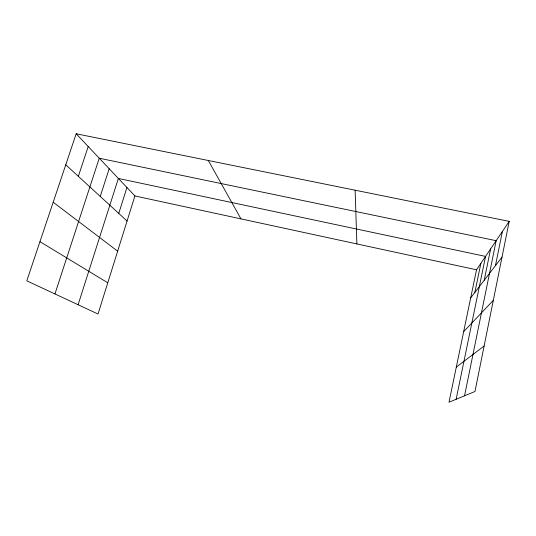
<?xml version="1.0" encoding="UTF-8"?>
<svg xmlns="http://www.w3.org/2000/svg" width="536" height="536" viewBox="0 0 536 536"><rect width="100%" height="100%" fill="white"/><g stroke="black" fill="none" stroke-linecap="round" stroke-linejoin="round"><path stroke-width="0.8" d="M509.2 221.375L474.97 391.501L449 402.228L476.524 269.796L509.2 221.375L76.179 133.772L26.8 280.831L98.014 314.022L134.905 195.948L76.179 133.772M464.545 395.809L496.162 240.698L99.261 158.214L54.947 293.949M495.458 265.642L502.379 231.485M484.202 280.281L490.641 248.878M474.849 292.455L480.866 263.357M456.129 399.287L485.562 256.409L118.376 178.448L78.095 304.743M118.758 213.408L126.931 187.5M100.239 196.424L109.177 168.706M78.336 176.331L88.206 146.502M470.688 297.862L502.011 257.119M463.673 331.63L493.314 300.341M456.303 367.106L484.122 346.022M134.905 195.948L476.524 269.796M39.952 241.669L107.776 282.787M53.191 202.226L117.652 251.176M65.761 164.793L127.072 221.033M208.33 160.505L240.945 218.869M355.127 190.206L356.889 243.934"/></g></svg>
